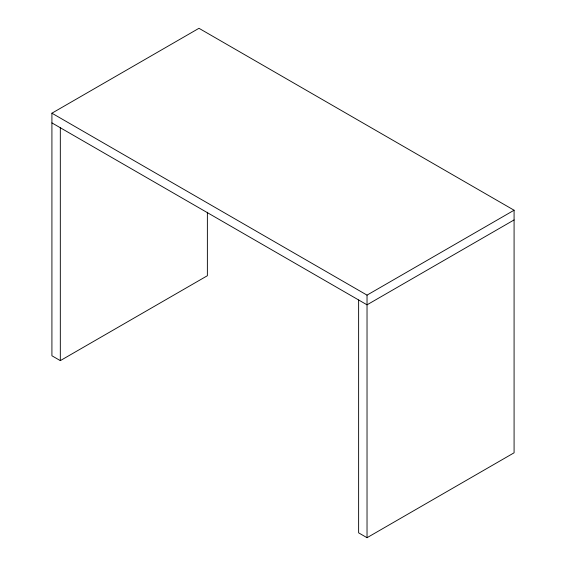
<?xml version="1.0" encoding="UTF-8"?>
<svg xmlns="http://www.w3.org/2000/svg" width="566" height="566" viewBox="0 0 566 566"><rect width="100%" height="100%" fill="white"/><g stroke="black" fill="none" stroke-linecap="round" stroke-linejoin="round"><path stroke-width="0.85" d="M207.375 212.215L207.375 275.727L60.321 360.627L51.916 355.773L51.916 113.2L198.97 28.3L514.084 210.227L514.084 452.8L367.03 537.7L358.625 532.847L358.625 299.98M51.916 113.2L367.03 295.127L514.084 210.227M514.084 219.933L367.03 304.826L51.916 122.9M367.03 295.127L367.03 537.7M60.321 127.753L60.321 360.627"/></g></svg>
